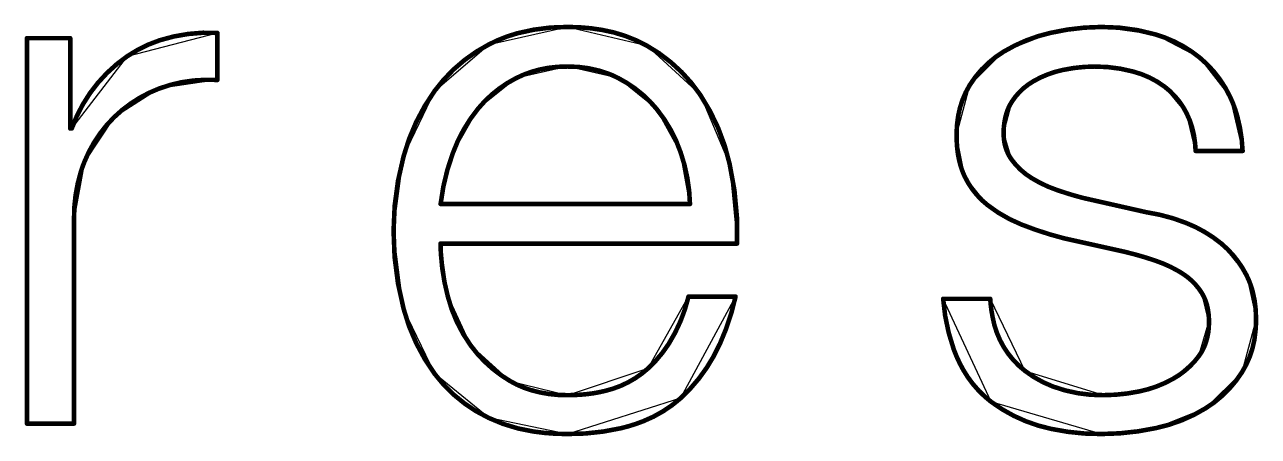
# Model space of a CAD drawing. Header units: inches. Extents: x 0 to 35.2, y -0.7 to 15.9.
# Drawn here: x 30.771 to 30.906, y -0.2249 to -0.1798 of the extents above; entities that cross this region are included whole.
import ezdxf

# ---------------------------------------------------------------- set-up
doc = ezdxf.new("R2010")
doc.units = ezdxf.units.IN
doc.header["$MEASUREMENT"] = 0
doc.layers.add('Board Outline', color=216, linetype='Continuous')

msp = doc.modelspace()

# ---------------------------------------------------------------- linework, layer by layer
at = {"layer": 'Board Outline'}
for p, q in [((30.78222, -0.18328), (30.79207, -0.18074)), ((30.79207, -0.18074), (30.79207, -0.18589)), ((30.82177, -0.18201), (30.83039, -0.18009)), ((30.83039, -0.18009), (30.83906, -0.18213)), ((30.87812, -0.18279), (30.88323, -0.18074)), ((30.88323, -0.18074), (30.88883, -0.18009)), ((30.88883, -0.18009), (30.89475, -0.18091)), ((30.89475, -0.18091), (30.89957, -0.18344)), ((30.77123, -0.22349), (30.77123, -0.18132)), ((30.77123, -0.18132), (30.77597, -0.18132)), ((30.77597, -0.18132), (30.77597, -0.1912)), ((30.81585, -0.18708), (30.82177, -0.18201)), ((30.83906, -0.18213), (30.8449, -0.18749)), ((30.77613, -0.1912), (30.78222, -0.18328)), ((30.8744, -0.18646), (30.87812, -0.18279)), ((30.89957, -0.18344), (30.90288, -0.18769)), ((30.83039, -0.18442), (30.82476, -0.18569)), ((30.83595, -0.18569), (30.83039, -0.18442)), ((30.88462, -0.18479), (30.88139, -0.18602)), ((30.88809, -0.18442), (30.88462, -0.18479)), ((30.89226, -0.18496), (30.88809, -0.18442)), ((30.89573, -0.18662), (30.89226, -0.18496)), ((30.79207, -0.18589), (30.78569, -0.18683)), ((30.82476, -0.18569), (30.82059, -0.18904)), ((30.84012, -0.18904), (30.83595, -0.18569)), ((30.88139, -0.18602), (30.87902, -0.18826)), ((30.78569, -0.18683), (30.78075, -0.18998)), ((30.81245, -0.19423), (30.81585, -0.18708)), ((30.8449, -0.18749), (30.84813, -0.19509)), ((30.87297, -0.19194), (30.8744, -0.18646)), ((30.89814, -0.18953), (30.89573, -0.18662)), ((30.87902, -0.18826), (30.87812, -0.19169)), ((30.90288, -0.18769), (30.90427, -0.19365)), ((30.78075, -0.18998), (30.77752, -0.19484)), ((30.82059, -0.18904), (30.81785, -0.19386)), ((30.84277, -0.19382), (30.84012, -0.18904)), ((30.89912, -0.19365), (30.89814, -0.18953)), ((30.77597, -0.1912), (30.77613, -0.1912)), ((30.87812, -0.19169), (30.87898, -0.19459)), ((30.87387, -0.19648), (30.87297, -0.19194)), ((30.81135, -0.2024), (30.81245, -0.19423)), ((30.81785, -0.19386), (30.8165, -0.19946)), ((30.84379, -0.19946), (30.84277, -0.19382)), ((30.90427, -0.19365), (30.89912, -0.19365)), ((30.77752, -0.19484), (30.77638, -0.20101)), ((30.84813, -0.19509), (30.84894, -0.20379)), ((30.87898, -0.19459), (30.88114, -0.1966)), ((30.87636, -0.19958), (30.87387, -0.19648)), ((30.88114, -0.1966), (30.884, -0.19795)), ((30.884, -0.19795), (30.88686, -0.19881)), ((30.8165, -0.19946), (30.84379, -0.19946)), ((30.88008, -0.20171), (30.87636, -0.19958)), ((30.88686, -0.19881), (30.89373, -0.20036)), ((30.77638, -0.20101), (30.77638, -0.22349)), ((30.89373, -0.20036), (30.8981, -0.20154)), ((30.81245, -0.21094), (30.81135, -0.2024)), ((30.88474, -0.20322), (30.88008, -0.20171)), ((30.8981, -0.20154), (30.90194, -0.20379)), ((30.84894, -0.20379), (30.8165, -0.20379)), ((30.8165, -0.20379), (30.81728, -0.20955)), ((30.89136, -0.20469), (30.88474, -0.20322)), ((30.90194, -0.20379), (30.90468, -0.20722)), ((30.89475, -0.20567), (30.89136, -0.20469)), ((30.89773, -0.2071), (30.89475, -0.20567)), ((30.89982, -0.20922), (30.89773, -0.2071)), ((30.90468, -0.20722), (30.90574, -0.21204)), ((30.90059, -0.21237), (30.89982, -0.20922)), ((30.81728, -0.20955), (30.81977, -0.21491)), ((30.83922, -0.21744), (30.84363, -0.20959)), ((30.84878, -0.20959), (30.84277, -0.22071)), ((30.84363, -0.20959), (30.84878, -0.20959)), ((30.87677, -0.22112), (30.8715, -0.20984)), ((30.8715, -0.20984), (30.87665, -0.20984)), ((30.87665, -0.20984), (30.88045, -0.21772)), ((30.81585, -0.21805), (30.81245, -0.21094)), ((30.89949, -0.21609), (30.90059, -0.21237)), ((30.90574, -0.21204), (30.90419, -0.21789)), ((30.81977, -0.21491), (30.8241, -0.21883)), ((30.89667, -0.21858), (30.89949, -0.21609)), ((30.82177, -0.22287), (30.81585, -0.21805)), ((30.83039, -0.22038), (30.83922, -0.21744)), ((30.88045, -0.21772), (30.88907, -0.22038)), ((30.89295, -0.21997), (30.89667, -0.21858)), ((30.90419, -0.21789), (30.90023, -0.22181)), ((30.8241, -0.21883), (30.83039, -0.22038)), ((30.88907, -0.22038), (30.89295, -0.21997)), ((30.84277, -0.22071), (30.83039, -0.22463)), ((30.88883, -0.22463), (30.87677, -0.22112)), ((30.90023, -0.22181), (30.89479, -0.22398)), ((30.77638, -0.22349), (30.77123, -0.22349)), ((30.83039, -0.22463), (30.82177, -0.22287)), ((30.89479, -0.22398), (30.88883, -0.22463))]:
    msp.add_line(p, q, dxfattribs=at)
for points in [[(30.78577, -0.18154, 0.0005, 0.0005, -0.090963), (30.79207, -0.18074, 0.0005, 0.0005, 0)], [(30.79207, -0.18589, 0.0005, 0.0005, 0), (30.79207, -0.18074, 0.0005, 0.0005, 0)], [(30.82177, -0.18201, 0.0005, 0.0005, -0.054284), (30.8249, -0.18078, 0.0005, 0.0005, 0)], [(30.8249, -0.18078, 0.0005, 0.0005, -0.067458), (30.83039, -0.18009, 0.0005, 0.0005, 0)], [(30.83039, -0.18009, 0.0005, 0.0005, -0.045136), (30.83421, -0.18042, 0.0005, 0.0005, 0)], [(30.83421, -0.18042, 0.0005, 0.0005, -0.08441), (30.83906, -0.18213, 0.0005, 0.0005, 0)], [(30.87812, -0.18279, 0.0005, 0.0005, -0.080015), (30.88323, -0.18074, 0.0005, 0.0005, 0)], [(30.88323, -0.18074, 0.0005, 0.0005, -0.056953), (30.88883, -0.18009, 0.0005, 0.0005, 0)], [(30.88883, -0.18009, 0.0005, 0.0005, -0.072912), (30.89475, -0.18091, 0.0005, 0.0005, 0)], [(30.89475, -0.18091, 0.0005, 0.0005, -0.100694), (30.89957, -0.18344, 0.0005, 0.0005, 0)], [(30.77123, -0.18132, 0.0005, 0.0005, 0), (30.77597, -0.18132, 0.0005, 0.0005, 0)], [(30.77123, -0.22349, 0.0005, 0.0005, 0), (30.77123, -0.18132, 0.0005, 0.0005, 0)], [(30.77597, -0.1912, 0.0005, 0.0005, 0), (30.77597, -0.18132, 0.0005, 0.0005, 0)], [(30.78222, -0.18328, 0.0005, 0.0005, -0.068855), (30.78577, -0.18154, 0.0005, 0.0005, 0)], [(30.81585, -0.18708, 0.0005, 0.0005, -0.116063), (30.82177, -0.18201, 0.0005, 0.0005, 0)], [(30.83906, -0.18213, 0.0005, 0.0005, -0.116284), (30.8449, -0.18749, 0.0005, 0.0005, 0)], [(30.77613, -0.1912, 0.0005, 0.0005, -0.158328), (30.78222, -0.18328, 0.0005, 0.0005, 0)], [(30.8744, -0.18646, 0.0005, 0.0005, -0.118075), (30.87812, -0.18279, 0.0005, 0.0005, 0)], [(30.89957, -0.18344, 0.0005, 0.0005, -0.109476), (30.90288, -0.18769, 0.0005, 0.0005, 0)], [(30.82476, -0.18569, 0.0005, 0.0005, -0.099582), (30.82915, -0.18447, 0.0005, 0.0005, 0)], [(30.82915, -0.18447, 0.0005, 0.0005, -0.020802), (30.83039, -0.18442, 0.0005, 0.0005, 0)], [(30.83039, -0.18442, 0.0005, 0.0005, -0.0944), (30.83494, -0.18523, 0.0005, 0.0005, 0)], [(30.88139, -0.18602, 0.0005, 0.0005, -0.080739), (30.88462, -0.18479, 0.0005, 0.0005, 0)], [(30.88462, -0.18479, 0.0005, 0.0005, -0.052277), (30.88809, -0.18442, 0.0005, 0.0005, 0)], [(30.88809, -0.18442, 0.0005, 0.0005, -0.066581), (30.89226, -0.18496, 0.0005, 0.0005, 0)], [(30.89226, -0.18496, 0.0005, 0.0005, -0.097567), (30.89573, -0.18662, 0.0005, 0.0005, 0)], [(30.78569, -0.18683, 0.0005, 0.0005, -0.086163), (30.79069, -0.18588, 0.0005, 0.0005, 0)], [(30.79069, -0.18588, 0.0005, 0.0005, -0.018265), (30.79207, -0.18589, 0.0005, 0.0005, 0)], [(30.82059, -0.18904, 0.0005, 0.0005, -0.103058), (30.82476, -0.18569, 0.0005, 0.0005, 0)], [(30.83494, -0.18523, 0.0005, 0.0005, -0.025601), (30.83595, -0.18569, 0.0005, 0.0005, 0)], [(30.83595, -0.18569, 0.0005, 0.0005, -0.102797), (30.84012, -0.18904, 0.0005, 0.0005, 0)], [(30.87303, -0.1907, 0.0005, 0.0005, -0.117327), (30.8744, -0.18646, 0.0005, 0.0005, 0)], [(30.87902, -0.18826, 0.0005, 0.0005, -0.119674), (30.88139, -0.18602, 0.0005, 0.0005, 0)], [(30.78075, -0.18998, 0.0005, 0.0005, -0.103177), (30.78569, -0.18683, 0.0005, 0.0005, 0)], [(30.81245, -0.19423, 0.0005, 0.0005, -0.090865), (30.81585, -0.18708, 0.0005, 0.0005, 0)], [(30.8449, -0.18749, 0.0005, 0.0005, -0.093761), (30.84813, -0.19509, 0.0005, 0.0005, 0)], [(30.89573, -0.18662, 0.0005, 0.0005, -0.113805), (30.89814, -0.18953, 0.0005, 0.0005, 0)], [(30.90288, -0.18769, 0.0005, 0.0005, -0.045335), (30.90369, -0.18986, 0.0005, 0.0005, 0)], [(30.81785, -0.19386, 0.0005, 0.0005, -0.083674), (30.82059, -0.18904, 0.0005, 0.0005, 0)], [(30.84012, -0.18904, 0.0005, 0.0005, -0.089944), (30.84277, -0.19382, 0.0005, 0.0005, 0)], [(30.87844, -0.18948, 0.0005, 0.0005, -0.06507), (30.87902, -0.18826, 0.0005, 0.0005, 0)], [(30.77752, -0.19484, 0.0005, 0.0005, -0.103875), (30.78075, -0.18998, 0.0005, 0.0005, 0)], [(30.87812, -0.19169, 0.0005, 0.0005, -0.079329), (30.87844, -0.18948, 0.0005, 0.0005, 0)], [(30.89814, -0.18953, 0.0005, 0.0005, -0.091195), (30.89906, -0.19273, 0.0005, 0.0005, 0)], [(30.90369, -0.18986, 0.0005, 0.0005, -0.055928), (30.90427, -0.19365, 0.0005, 0.0005, 0)], [(30.77597, -0.1912, 0.0005, 0.0005, 0), (30.77613, -0.1912, 0.0005, 0.0005, 0)], [(30.87297, -0.19194, 0.0005, 0.0005, -0.023778), (30.87303, -0.1907, 0.0005, 0.0005, 0)], [(30.87311, -0.19396, 0.0005, 0.0005, -0.037811), (30.87297, -0.19194, 0.0005, 0.0005, 0)], [(30.87815, -0.19236, 0.0005, 0.0005, -0.026605), (30.87812, -0.19169, 0.0005, 0.0005, 0)], [(30.87898, -0.19459, 0.0005, 0.0005, -0.132444), (30.87815, -0.19236, 0.0005, 0.0005, 0)], [(30.89906, -0.19273, 0.0005, 0.0005, -0.018486), (30.89912, -0.19365, 0.0005, 0.0005, 0)], [(30.81135, -0.2024, 0.0005, 0.0005, -0.067474), (30.81245, -0.19423, 0.0005, 0.0005, 0)], [(30.8165, -0.19946, 0.0005, 0.0005, -0.06094), (30.81785, -0.19386, 0.0005, 0.0005, 0)], [(30.84277, -0.19382, 0.0005, 0.0005, -0.077578), (30.84379, -0.19946, 0.0005, 0.0005, 0)], [(30.87355, -0.19571, 0.0005, 0.0005, -0.048311), (30.87311, -0.19396, 0.0005, 0.0005, 0)], [(30.88114, -0.1966, 0.0005, 0.0005, -0.09842), (30.87898, -0.19459, 0.0005, 0.0005, 0)], [(30.89912, -0.19365, 0.0005, 0.0005, 0), (30.90427, -0.19365, 0.0005, 0.0005, 0)], [(30.77638, -0.20101, 0.0005, 0.0005, -0.076314), (30.77711, -0.19599, 0.0005, 0.0005, 0)], [(30.77711, -0.19599, 0.0005, 0.0005, -0.020875), (30.77752, -0.19484, 0.0005, 0.0005, 0)], [(30.84813, -0.19509, 0.0005, 0.0005, -0.065978), (30.84894, -0.20379, 0.0005, 0.0005, 0)], [(30.87387, -0.19648, 0.0005, 0.0005, -0.028154), (30.87355, -0.19571, 0.0005, 0.0005, 0)], [(30.87636, -0.19958, 0.0005, 0.0005, -0.113555), (30.87387, -0.19648, 0.0005, 0.0005, 0)], [(30.884, -0.19795, 0.0005, 0.0005, -0.057638), (30.88114, -0.1966, 0.0005, 0.0005, 0)], [(30.884, -0.19795, 0.0005, 0.0005, 0), (30.88461, -0.19815, 0.0005, 0.0005, 0)], [(30.88686, -0.19881, 0.0005, 0.0005, -0.017464), (30.88461, -0.19815, 0.0005, 0.0005, 0)], [(30.8165, -0.19946, 0.0005, 0.0005, 0), (30.84379, -0.19946, 0.0005, 0.0005, 0)], [(30.88008, -0.20171, 0.0005, 0.0005, -0.071775), (30.87636, -0.19958, 0.0005, 0.0005, 0)], [(30.88686, -0.19881, 0.0005, 0.0005, 0), (30.89373, -0.20036, 0.0005, 0.0005, 0)], [(30.77638, -0.22349, 0.0005, 0.0005, 0), (30.77638, -0.20101, 0.0005, 0.0005, 0)], [(30.89373, -0.20036, 0.0005, 0.0005, -0.058405), (30.8981, -0.20154, 0.0005, 0.0005, 0)], [(30.81245, -0.21094, 0.0005, 0.0005, -0.066695), (30.81135, -0.2024, 0.0005, 0.0005, 0)], [(30.88474, -0.20322, 0.0005, 0.0005, -0.032183), (30.88008, -0.20171, 0.0005, 0.0005, 0)], [(30.8981, -0.20154, 0.0005, 0.0005, -0.079092), (30.90194, -0.20379, 0.0005, 0.0005, 0)], [(30.8165, -0.20379, 0.0005, 0.0005, 0), (30.84894, -0.20379, 0.0005, 0.0005, 0)], [(30.81653, -0.20491, 0.0005, 0.0005, -0.013783), (30.8165, -0.20379, 0.0005, 0.0005, 0)], [(30.88474, -0.20322, 0.0005, 0.0005, 0), (30.89136, -0.20469, 0.0005, 0.0005, 0)], [(30.90194, -0.20379, 0.0005, 0.0005, -0.100173), (30.90468, -0.20722, 0.0005, 0.0005, 0)], [(30.81728, -0.20955, 0.0005, 0.0005, -0.050026), (30.81653, -0.20491, 0.0005, 0.0005, 0)], [(30.89136, -0.20469, 0.0005, 0.0005, -0.024448), (30.89475, -0.20567, 0.0005, 0.0005, 0)], [(30.89475, -0.20567, 0.0005, 0.0005, -0.049619), (30.89719, -0.20677, 0.0005, 0.0005, 0)], [(30.89719, -0.20677, 0.0005, 0.0005, -0.013821), (30.89773, -0.2071, 0.0005, 0.0005, 0)], [(30.89773, -0.2071, 0.0005, 0.0005, -0.112345), (30.89982, -0.20922, 0.0005, 0.0005, 0)], [(30.90468, -0.20722, 0.0005, 0.0005, -0.053152), (30.90536, -0.20898, 0.0005, 0.0005, 0)], [(30.89982, -0.20922, 0.0005, 0.0005, -0.091273), (30.90047, -0.21097, 0.0005, 0.0005, 0)], [(30.90536, -0.20898, 0.0005, 0.0005, -0.066538), (30.90574, -0.21204, 0.0005, 0.0005, 0)], [(30.81977, -0.21491, 0.0005, 0.0005, -0.094657), (30.81728, -0.20955, 0.0005, 0.0005, 0)], [(30.84363, -0.20959, 0.0005, 0.0005, -0.082285), (30.84146, -0.21477, 0.0005, 0.0005, 0)], [(30.84363, -0.20959, 0.0005, 0.0005, 0), (30.84878, -0.20959, 0.0005, 0.0005, 0)], [(30.84878, -0.20959, 0.0005, 0.0005, -0.052835), (30.84704, -0.21482, 0.0005, 0.0005, 0)], [(30.8715, -0.20984, 0.0005, 0.0005, 0), (30.87665, -0.20984, 0.0005, 0.0005, 0)], [(30.87266, -0.21537, 0.0005, 0.0005, -0.067471), (30.8715, -0.20984, 0.0005, 0.0005, 0)], [(30.87691, -0.21183, 0.0005, 0.0005, -0.034395), (30.87665, -0.20984, 0.0005, 0.0005, 0)], [(30.81585, -0.21805, 0.0005, 0.0005, -0.094663), (30.81245, -0.21094, 0.0005, 0.0005, 0)], [(30.88045, -0.21772, 0.0005, 0.0005, -0.187509), (30.87691, -0.21183, 0.0005, 0.0005, 0)], [(30.90047, -0.21097, 0.0005, 0.0005, -0.046959), (30.90059, -0.21237, 0.0005, 0.0005, 0)], [(30.90574, -0.21204, 0.0005, 0.0005, -0.023955), (30.90568, -0.21338, 0.0005, 0.0005, 0)], [(30.90059, -0.21237, 0.0005, 0.0005, -0.089294), (30.9002, -0.21477, 0.0005, 0.0005, 0)], [(30.90568, -0.21338, 0.0005, 0.0005, -0.121025), (30.90419, -0.21789, 0.0005, 0.0005, 0)], [(30.8241, -0.21883, 0.0005, 0.0005, -0.103836), (30.81977, -0.21491, 0.0005, 0.0005, 0)], [(30.84146, -0.21477, 0.0005, 0.0005, -0.063588), (30.83922, -0.21744, 0.0005, 0.0005, 0)], [(30.84703, -0.21482, 0.0005, 0.0005, -0.102463), (30.84277, -0.22071, 0.0005, 0.0005, 0)], [(30.9002, -0.21477, 0.0005, 0.0005, -0.069633), (30.89949, -0.21609, 0.0005, 0.0005, 0)], [(30.87371, -0.21763, 0.0005, 0.0005, -0.043358), (30.87266, -0.21537, 0.0005, 0.0005, 0)], [(30.89949, -0.21609, 0.0005, 0.0005, -0.107783), (30.89667, -0.21858, 0.0005, 0.0005, 0)], [(30.83922, -0.21744, 0.0005, 0.0005, -0.126887), (30.83451, -0.21991, 0.0005, 0.0005, 0)], [(30.82177, -0.22287, 0.0005, 0.0005, -0.122359), (30.81585, -0.21805, 0.0005, 0.0005, 0)], [(30.82636, -0.21982, 0.0005, 0.0005, -0.060041), (30.8241, -0.21883, 0.0005, 0.0005, 0)], [(30.87677, -0.22112, 0.0005, 0.0005, -0.099677), (30.87371, -0.21763, 0.0005, 0.0005, 0)], [(30.8835, -0.21943, 0.0005, 0.0005, -0.072389), (30.88045, -0.21772, 0.0005, 0.0005, 0)], [(30.89667, -0.21858, 0.0005, 0.0005, -0.079679), (30.89295, -0.21997, 0.0005, 0.0005, 0)], [(30.90419, -0.21789, 0.0005, 0.0005, -0.112164), (30.90023, -0.22181, 0.0005, 0.0005, 0)], [(30.83039, -0.22038, 0.0005, 0.0005, -0.074636), (30.82636, -0.21982, 0.0005, 0.0005, 0)], [(30.83255, -0.22026, 0.0005, 0.0005, -0.028431), (30.83039, -0.22038, 0.0005, 0.0005, 0)], [(30.83451, -0.21991, 0.0005, 0.0005, -0.033403), (30.83255, -0.22026, 0.0005, 0.0005, 0)], [(30.88907, -0.22038, 0.0005, 0.0005, -0.092456), (30.8835, -0.21943, 0.0005, 0.0005, 0)], [(30.89295, -0.21997, 0.0005, 0.0005, -0.050081), (30.88907, -0.22038, 0.0005, 0.0005, 0)], [(30.84277, -0.22071, 0.0005, 0.0005, -0.087712), (30.8387, -0.22322, 0.0005, 0.0005, 0)], [(30.88333, -0.22407, 0.0005, 0.0005, -0.109394), (30.87677, -0.22112, 0.0005, 0.0005, 0)], [(30.82662, -0.22435, 0.0005, 0.0005, -0.07376), (30.82177, -0.22287, 0.0005, 0.0005, 0)], [(30.90023, -0.22181, 0.0005, 0.0005, -0.087419), (30.89479, -0.22398, 0.0005, 0.0005, 0)], [(30.77123, -0.22349, 0.0005, 0.0005, 0), (30.77638, -0.22349, 0.0005, 0.0005, 0)], [(30.83039, -0.22463, 0.0005, 0.0005, -0.03919), (30.82662, -0.22435, 0.0005, 0.0005, 0)], [(30.83622, -0.224, 0.0005, 0.0005, -0.058657), (30.83039, -0.22463, 0.0005, 0.0005, 0)], [(30.8387, -0.22322, 0.0005, 0.0005, -0.037254), (30.83622, -0.224, 0.0005, 0.0005, 0)], [(30.88883, -0.22463, 0.0005, 0.0005, -0.054827), (30.88333, -0.22407, 0.0005, 0.0005, 0)], [(30.89479, -0.22398, 0.0005, 0.0005, -0.053217), (30.88883, -0.22463, 0.0005, 0.0005, 0)]]:
    msp.add_lwpolyline(points, format="xyseb", dxfattribs=at)
for points in [[(30.79194, -0.18074, 0.00025, 0.00025, 1), (30.79219, -0.18074, 0.00025, 0.00025, 1)], [(30.79194, -0.18074, 0.00025, 0.00025, 1), (30.79219, -0.18074, 0.00025, 0.00025, 1)], [(30.82477, -0.18078, 0.00025, 0.00025, 1), (30.82502, -0.18078, 0.00025, 0.00025, 1)], [(30.82477, -0.18078, 0.00025, 0.00025, 1), (30.82502, -0.18078, 0.00025, 0.00025, 1)], [(30.83027, -0.18009, 0.00025, 0.00025, 1), (30.83052, -0.18009, 0.00025, 0.00025, 1)], [(30.83027, -0.18009, 0.00025, 0.00025, 1), (30.83052, -0.18009, 0.00025, 0.00025, 1)], [(30.83409, -0.18042, 0.00025, 0.00025, 1), (30.83434, -0.18042, 0.00025, 0.00025, 1)], [(30.83409, -0.18042, 0.00025, 0.00025, 1), (30.83434, -0.18042, 0.00025, 0.00025, 1)], [(30.8831, -0.18074, 0.00025, 0.00025, 1), (30.88335, -0.18074, 0.00025, 0.00025, 1)], [(30.8831, -0.18074, 0.00025, 0.00025, 1), (30.88335, -0.18074, 0.00025, 0.00025, 1)], [(30.8887, -0.18009, 0.00025, 0.00025, 1), (30.88895, -0.18009, 0.00025, 0.00025, 1)], [(30.8887, -0.18009, 0.00025, 0.00025, 1), (30.88895, -0.18009, 0.00025, 0.00025, 1)], [(30.89463, -0.18091, 0.00025, 0.00025, 1), (30.89488, -0.18091, 0.00025, 0.00025, 1)], [(30.89463, -0.18091, 0.00025, 0.00025, 1), (30.89488, -0.18091, 0.00025, 0.00025, 1)], [(30.7711, -0.18132, 0.00025, 0.00025, 1), (30.77135, -0.18132, 0.00025, 0.00025, 1)], [(30.7711, -0.18132, 0.00025, 0.00025, 1), (30.77135, -0.18132, 0.00025, 0.00025, 1)], [(30.77584, -0.18132, 0.00025, 0.00025, 1), (30.77609, -0.18132, 0.00025, 0.00025, 1)], [(30.77584, -0.18132, 0.00025, 0.00025, 1), (30.77609, -0.18132, 0.00025, 0.00025, 1)], [(30.78565, -0.18154, 0.00025, 0.00025, 1), (30.7859, -0.18154, 0.00025, 0.00025, 1)], [(30.78565, -0.18154, 0.00025, 0.00025, 1), (30.7859, -0.18154, 0.00025, 0.00025, 1)], [(30.82165, -0.18201, 0.00025, 0.00025, 1), (30.8219, -0.18201, 0.00025, 0.00025, 1)], [(30.82165, -0.18201, 0.00025, 0.00025, 1), (30.8219, -0.18201, 0.00025, 0.00025, 1)], [(30.83893, -0.18213, 0.00025, 0.00025, 1), (30.83918, -0.18213, 0.00025, 0.00025, 1)], [(30.83893, -0.18213, 0.00025, 0.00025, 1), (30.83918, -0.18213, 0.00025, 0.00025, 1)], [(30.78209, -0.18328, 0.00025, 0.00025, 1), (30.78234, -0.18328, 0.00025, 0.00025, 1)], [(30.78209, -0.18328, 0.00025, 0.00025, 1), (30.78234, -0.18328, 0.00025, 0.00025, 1)], [(30.87799, -0.18279, 0.00025, 0.00025, 1), (30.87824, -0.18279, 0.00025, 0.00025, 1)], [(30.87799, -0.18279, 0.00025, 0.00025, 1), (30.87824, -0.18279, 0.00025, 0.00025, 1)], [(30.89945, -0.18344, 0.00025, 0.00025, 1), (30.8997, -0.18344, 0.00025, 0.00025, 1)], [(30.89945, -0.18344, 0.00025, 0.00025, 1), (30.8997, -0.18344, 0.00025, 0.00025, 1)], [(30.82902, -0.18447, 0.00025, 0.00025, 1), (30.82927, -0.18447, 0.00025, 0.00025, 1)], [(30.82902, -0.18447, 0.00025, 0.00025, 1), (30.82927, -0.18447, 0.00025, 0.00025, 1)], [(30.83027, -0.18442, 0.00025, 0.00025, 1), (30.83052, -0.18442, 0.00025, 0.00025, 1)], [(30.83027, -0.18442, 0.00025, 0.00025, 1), (30.83052, -0.18442, 0.00025, 0.00025, 1)], [(30.88449, -0.18479, 0.00025, 0.00025, 1), (30.88474, -0.18479, 0.00025, 0.00025, 1)], [(30.88449, -0.18479, 0.00025, 0.00025, 1), (30.88474, -0.18479, 0.00025, 0.00025, 1)], [(30.88797, -0.18442, 0.00025, 0.00025, 1), (30.88822, -0.18442, 0.00025, 0.00025, 1)], [(30.88797, -0.18442, 0.00025, 0.00025, 1), (30.88822, -0.18442, 0.00025, 0.00025, 1)], [(30.89213, -0.18496, 0.00025, 0.00025, 1), (30.89238, -0.18496, 0.00025, 0.00025, 1)], [(30.89213, -0.18496, 0.00025, 0.00025, 1), (30.89238, -0.18496, 0.00025, 0.00025, 1)], [(30.79056, -0.18588, 0.00025, 0.00025, 1), (30.79081, -0.18588, 0.00025, 0.00025, 1)], [(30.79056, -0.18588, 0.00025, 0.00025, 1), (30.79081, -0.18588, 0.00025, 0.00025, 1)], [(30.79194, -0.18589, 0.00025, 0.00025, 1), (30.79219, -0.18589, 0.00025, 0.00025, 1)], [(30.79194, -0.18589, 0.00025, 0.00025, 1), (30.79219, -0.18589, 0.00025, 0.00025, 1)], [(30.82463, -0.18569, 0.00025, 0.00025, 1), (30.82488, -0.18569, 0.00025, 0.00025, 1)], [(30.82463, -0.18569, 0.00025, 0.00025, 1), (30.82488, -0.18569, 0.00025, 0.00025, 1)], [(30.83482, -0.18523, 0.00025, 0.00025, 1), (30.83507, -0.18523, 0.00025, 0.00025, 1)], [(30.83482, -0.18523, 0.00025, 0.00025, 1), (30.83507, -0.18523, 0.00025, 0.00025, 1)], [(30.83583, -0.18569, 0.00025, 0.00025, 1), (30.83608, -0.18569, 0.00025, 0.00025, 1)], [(30.83583, -0.18569, 0.00025, 0.00025, 1), (30.83608, -0.18569, 0.00025, 0.00025, 1)], [(30.87428, -0.18646, 0.00025, 0.00025, 1), (30.87453, -0.18646, 0.00025, 0.00025, 1)], [(30.87428, -0.18646, 0.00025, 0.00025, 1), (30.87453, -0.18646, 0.00025, 0.00025, 1)], [(30.88126, -0.18602, 0.00025, 0.00025, 1), (30.88151, -0.18602, 0.00025, 0.00025, 1)], [(30.88126, -0.18602, 0.00025, 0.00025, 1), (30.88151, -0.18602, 0.00025, 0.00025, 1)], [(30.78557, -0.18683, 0.00025, 0.00025, 1), (30.78582, -0.18683, 0.00025, 0.00025, 1)], [(30.78557, -0.18683, 0.00025, 0.00025, 1), (30.78582, -0.18683, 0.00025, 0.00025, 1)], [(30.81572, -0.18708, 0.00025, 0.00025, 1), (30.81597, -0.18708, 0.00025, 0.00025, 1)], [(30.81572, -0.18708, 0.00025, 0.00025, 1), (30.81597, -0.18708, 0.00025, 0.00025, 1)], [(30.84477, -0.18749, 0.00025, 0.00025, 1), (30.84502, -0.18749, 0.00025, 0.00025, 1)], [(30.84477, -0.18749, 0.00025, 0.00025, 1), (30.84502, -0.18749, 0.00025, 0.00025, 1)], [(30.89561, -0.18662, 0.00025, 0.00025, 1), (30.89586, -0.18662, 0.00025, 0.00025, 1)], [(30.89561, -0.18662, 0.00025, 0.00025, 1), (30.89586, -0.18662, 0.00025, 0.00025, 1)], [(30.90275, -0.18769, 0.00025, 0.00025, 1), (30.903, -0.18769, 0.00025, 0.00025, 1)], [(30.90275, -0.18769, 0.00025, 0.00025, 1), (30.903, -0.18769, 0.00025, 0.00025, 1)], [(30.82046, -0.18904, 0.00025, 0.00025, 1), (30.82071, -0.18904, 0.00025, 0.00025, 1)], [(30.82046, -0.18904, 0.00025, 0.00025, 1), (30.82071, -0.18904, 0.00025, 0.00025, 1)], [(30.83999, -0.18904, 0.00025, 0.00025, 1), (30.84024, -0.18904, 0.00025, 0.00025, 1)], [(30.83999, -0.18904, 0.00025, 0.00025, 1), (30.84024, -0.18904, 0.00025, 0.00025, 1)], [(30.87889, -0.18826, 0.00025, 0.00025, 1), (30.87914, -0.18826, 0.00025, 0.00025, 1)], [(30.87889, -0.18826, 0.00025, 0.00025, 1), (30.87914, -0.18826, 0.00025, 0.00025, 1)], [(30.78062, -0.18998, 0.00025, 0.00025, 1), (30.78087, -0.18998, 0.00025, 0.00025, 1)], [(30.78062, -0.18998, 0.00025, 0.00025, 1), (30.78087, -0.18998, 0.00025, 0.00025, 1)], [(30.87832, -0.18948, 0.00025, 0.00025, 1), (30.87857, -0.18948, 0.00025, 0.00025, 1)], [(30.87832, -0.18948, 0.00025, 0.00025, 1), (30.87857, -0.18948, 0.00025, 0.00025, 1)], [(30.89802, -0.18953, 0.00025, 0.00025, 1), (30.89827, -0.18953, 0.00025, 0.00025, 1)], [(30.89802, -0.18953, 0.00025, 0.00025, 1), (30.89827, -0.18953, 0.00025, 0.00025, 1)], [(30.90357, -0.18986, 0.00025, 0.00025, 1), (30.90382, -0.18986, 0.00025, 0.00025, 1)], [(30.90357, -0.18986, 0.00025, 0.00025, 1), (30.90382, -0.18986, 0.00025, 0.00025, 1)], [(30.77584, -0.1912, 0.00025, 0.00025, 1), (30.77609, -0.1912, 0.00025, 0.00025, 1)], [(30.77584, -0.1912, 0.00025, 0.00025, 1), (30.77609, -0.1912, 0.00025, 0.00025, 1)], [(30.776, -0.1912, 0.00025, 0.00025, 1), (30.77625, -0.1912, 0.00025, 0.00025, 1)], [(30.776, -0.1912, 0.00025, 0.00025, 1), (30.77625, -0.1912, 0.00025, 0.00025, 1)], [(30.87284, -0.19194, 0.00025, 0.00025, 1), (30.87309, -0.19194, 0.00025, 0.00025, 1)], [(30.87284, -0.19194, 0.00025, 0.00025, 1), (30.87309, -0.19194, 0.00025, 0.00025, 1)], [(30.8729, -0.1907, 0.00025, 0.00025, 1), (30.87315, -0.1907, 0.00025, 0.00025, 1)], [(30.8729, -0.1907, 0.00025, 0.00025, 1), (30.87315, -0.1907, 0.00025, 0.00025, 1)], [(30.87799, -0.19169, 0.00025, 0.00025, 1), (30.87824, -0.19169, 0.00025, 0.00025, 1)], [(30.87799, -0.19169, 0.00025, 0.00025, 1), (30.87824, -0.19169, 0.00025, 0.00025, 1)], [(30.87803, -0.19236, 0.00025, 0.00025, 1), (30.87828, -0.19236, 0.00025, 0.00025, 1)], [(30.87803, -0.19236, 0.00025, 0.00025, 1), (30.87828, -0.19236, 0.00025, 0.00025, 1)], [(30.89893, -0.19273, 0.00025, 0.00025, 1), (30.89918, -0.19273, 0.00025, 0.00025, 1)], [(30.89893, -0.19273, 0.00025, 0.00025, 1), (30.89918, -0.19273, 0.00025, 0.00025, 1)], [(30.81233, -0.19423, 0.00025, 0.00025, 1), (30.81258, -0.19423, 0.00025, 0.00025, 1)], [(30.81233, -0.19423, 0.00025, 0.00025, 1), (30.81258, -0.19423, 0.00025, 0.00025, 1)], [(30.81772, -0.19386, 0.00025, 0.00025, 1), (30.81797, -0.19386, 0.00025, 0.00025, 1)], [(30.81772, -0.19386, 0.00025, 0.00025, 1), (30.81797, -0.19386, 0.00025, 0.00025, 1)], [(30.84265, -0.19382, 0.00025, 0.00025, 1), (30.8429, -0.19382, 0.00025, 0.00025, 1)], [(30.84265, -0.19382, 0.00025, 0.00025, 1), (30.8429, -0.19382, 0.00025, 0.00025, 1)], [(30.87299, -0.19396, 0.00025, 0.00025, 1), (30.87324, -0.19396, 0.00025, 0.00025, 1)], [(30.87299, -0.19396, 0.00025, 0.00025, 1), (30.87324, -0.19396, 0.00025, 0.00025, 1)], [(30.87885, -0.19459, 0.00025, 0.00025, 1), (30.8791, -0.19459, 0.00025, 0.00025, 1)], [(30.87885, -0.19459, 0.00025, 0.00025, 1), (30.8791, -0.19459, 0.00025, 0.00025, 1)], [(30.899, -0.19365, 0.00025, 0.00025, 1), (30.89925, -0.19365, 0.00025, 0.00025, 1)], [(30.899, -0.19365, 0.00025, 0.00025, 1), (30.89925, -0.19365, 0.00025, 0.00025, 1)], [(30.90415, -0.19365, 0.00025, 0.00025, 1), (30.9044, -0.19365, 0.00025, 0.00025, 1)], [(30.90415, -0.19365, 0.00025, 0.00025, 1), (30.9044, -0.19365, 0.00025, 0.00025, 1)], [(30.77698, -0.19599, 0.00025, 0.00025, 1), (30.77723, -0.19599, 0.00025, 0.00025, 1)], [(30.77698, -0.19599, 0.00025, 0.00025, 1), (30.77723, -0.19599, 0.00025, 0.00025, 1)], [(30.77739, -0.19484, 0.00025, 0.00025, 1), (30.77764, -0.19484, 0.00025, 0.00025, 1)], [(30.77739, -0.19484, 0.00025, 0.00025, 1), (30.77764, -0.19484, 0.00025, 0.00025, 1)], [(30.848, -0.19509, 0.00025, 0.00025, 1), (30.84825, -0.19509, 0.00025, 0.00025, 1)], [(30.848, -0.19509, 0.00025, 0.00025, 1), (30.84825, -0.19509, 0.00025, 0.00025, 1)], [(30.87342, -0.19571, 0.00025, 0.00025, 1), (30.87367, -0.19571, 0.00025, 0.00025, 1)], [(30.87342, -0.19571, 0.00025, 0.00025, 1), (30.87367, -0.19571, 0.00025, 0.00025, 1)], [(30.87375, -0.19648, 0.00025, 0.00025, 1), (30.874, -0.19648, 0.00025, 0.00025, 1)], [(30.87375, -0.19648, 0.00025, 0.00025, 1), (30.874, -0.19648, 0.00025, 0.00025, 1)], [(30.88102, -0.1966, 0.00025, 0.00025, 1), (30.88127, -0.1966, 0.00025, 0.00025, 1)], [(30.88102, -0.1966, 0.00025, 0.00025, 1), (30.88127, -0.1966, 0.00025, 0.00025, 1)], [(30.88388, -0.19795, 0.00025, 0.00025, 1), (30.88413, -0.19795, 0.00025, 0.00025, 1)], [(30.88388, -0.19795, 0.00025, 0.00025, 1), (30.88413, -0.19795, 0.00025, 0.00025, 1)], [(30.88449, -0.19815, 0.00025, 0.00025, 1), (30.88474, -0.19815, 0.00025, 0.00025, 1)], [(30.88449, -0.19815, 0.00025, 0.00025, 1), (30.88474, -0.19815, 0.00025, 0.00025, 1)], [(30.81637, -0.19946, 0.00025, 0.00025, 1), (30.81662, -0.19946, 0.00025, 0.00025, 1)], [(30.81637, -0.19946, 0.00025, 0.00025, 1), (30.81662, -0.19946, 0.00025, 0.00025, 1)], [(30.84367, -0.19946, 0.00025, 0.00025, 1), (30.84392, -0.19946, 0.00025, 0.00025, 1)], [(30.84367, -0.19946, 0.00025, 0.00025, 1), (30.84392, -0.19946, 0.00025, 0.00025, 1)], [(30.87624, -0.19958, 0.00025, 0.00025, 1), (30.87649, -0.19958, 0.00025, 0.00025, 1)], [(30.87624, -0.19958, 0.00025, 0.00025, 1), (30.87649, -0.19958, 0.00025, 0.00025, 1)], [(30.88674, -0.19881, 0.00025, 0.00025, 1), (30.88699, -0.19881, 0.00025, 0.00025, 1)], [(30.88674, -0.19881, 0.00025, 0.00025, 1), (30.88699, -0.19881, 0.00025, 0.00025, 1)], [(30.77625, -0.20101, 0.00025, 0.00025, 1), (30.7765, -0.20101, 0.00025, 0.00025, 1)], [(30.77625, -0.20101, 0.00025, 0.00025, 1), (30.7765, -0.20101, 0.00025, 0.00025, 1)], [(30.89361, -0.20036, 0.00025, 0.00025, 1), (30.89386, -0.20036, 0.00025, 0.00025, 1)], [(30.89361, -0.20036, 0.00025, 0.00025, 1), (30.89386, -0.20036, 0.00025, 0.00025, 1)], [(30.81123, -0.2024, 0.00025, 0.00025, 1), (30.81148, -0.2024, 0.00025, 0.00025, 1)], [(30.81123, -0.2024, 0.00025, 0.00025, 1), (30.81148, -0.2024, 0.00025, 0.00025, 1)], [(30.87995, -0.20171, 0.00025, 0.00025, 1), (30.8802, -0.20171, 0.00025, 0.00025, 1)], [(30.87995, -0.20171, 0.00025, 0.00025, 1), (30.8802, -0.20171, 0.00025, 0.00025, 1)], [(30.89798, -0.20154, 0.00025, 0.00025, 1), (30.89823, -0.20154, 0.00025, 0.00025, 1)], [(30.89798, -0.20154, 0.00025, 0.00025, 1), (30.89823, -0.20154, 0.00025, 0.00025, 1)], [(30.81637, -0.20379, 0.00025, 0.00025, 1), (30.81662, -0.20379, 0.00025, 0.00025, 1)], [(30.81637, -0.20379, 0.00025, 0.00025, 1), (30.81662, -0.20379, 0.00025, 0.00025, 1)], [(30.84882, -0.20379, 0.00025, 0.00025, 1), (30.84907, -0.20379, 0.00025, 0.00025, 1)], [(30.84882, -0.20379, 0.00025, 0.00025, 1), (30.84907, -0.20379, 0.00025, 0.00025, 1)], [(30.88462, -0.20322, 0.00025, 0.00025, 1), (30.88487, -0.20322, 0.00025, 0.00025, 1)], [(30.88462, -0.20322, 0.00025, 0.00025, 1), (30.88487, -0.20322, 0.00025, 0.00025, 1)], [(30.90182, -0.20379, 0.00025, 0.00025, 1), (30.90207, -0.20379, 0.00025, 0.00025, 1)], [(30.90182, -0.20379, 0.00025, 0.00025, 1), (30.90207, -0.20379, 0.00025, 0.00025, 1)], [(30.8164, -0.20491, 0.00025, 0.00025, 1), (30.81665, -0.20491, 0.00025, 0.00025, 1)], [(30.8164, -0.20491, 0.00025, 0.00025, 1), (30.81666, -0.20491, 0.00025, 0.00025, 1)], [(30.89123, -0.20469, 0.00025, 0.00025, 1), (30.89148, -0.20469, 0.00025, 0.00025, 1)], [(30.89123, -0.20469, 0.00025, 0.00025, 1), (30.89148, -0.20469, 0.00025, 0.00025, 1)], [(30.89463, -0.20567, 0.00025, 0.00025, 1), (30.89488, -0.20567, 0.00025, 0.00025, 1)], [(30.89463, -0.20567, 0.00025, 0.00025, 1), (30.89488, -0.20567, 0.00025, 0.00025, 1)], [(30.89707, -0.20677, 0.00025, 0.00025, 1), (30.89732, -0.20677, 0.00025, 0.00025, 1)], [(30.89707, -0.20677, 0.00025, 0.00025, 1), (30.89732, -0.20677, 0.00025, 0.00025, 1)], [(30.89761, -0.2071, 0.00025, 0.00025, 1), (30.89786, -0.2071, 0.00025, 0.00025, 1)], [(30.89761, -0.2071, 0.00025, 0.00025, 1), (30.89786, -0.2071, 0.00025, 0.00025, 1)], [(30.90456, -0.20722, 0.00025, 0.00025, 1), (30.90481, -0.20722, 0.00025, 0.00025, 1)], [(30.90456, -0.20722, 0.00025, 0.00025, 1), (30.90481, -0.20722, 0.00025, 0.00025, 1)], [(30.89969, -0.20922, 0.00025, 0.00025, 1), (30.89994, -0.20922, 0.00025, 0.00025, 1)], [(30.89969, -0.20922, 0.00025, 0.00025, 1), (30.89994, -0.20922, 0.00025, 0.00025, 1)], [(30.90523, -0.20898, 0.00025, 0.00025, 1), (30.90548, -0.20898, 0.00025, 0.00025, 1)], [(30.90523, -0.20898, 0.00025, 0.00025, 1), (30.90548, -0.20898, 0.00025, 0.00025, 1)], [(30.81715, -0.20955, 0.00025, 0.00025, 1), (30.8174, -0.20955, 0.00025, 0.00025, 1)], [(30.81715, -0.20955, 0.00025, 0.00025, 1), (30.8174, -0.20955, 0.00025, 0.00025, 1)], [(30.84351, -0.20959, 0.00025, 0.00025, 1), (30.84376, -0.20959, 0.00025, 0.00025, 1)], [(30.84351, -0.20959, 0.00025, 0.00025, 1), (30.84376, -0.20959, 0.00025, 0.00025, 1)], [(30.84865, -0.20959, 0.00025, 0.00025, 1), (30.8489, -0.20959, 0.00025, 0.00025, 1)], [(30.84865, -0.20959, 0.00025, 0.00025, 1), (30.8489, -0.20959, 0.00025, 0.00025, 1)], [(30.87137, -0.20984, 0.00025, 0.00025, 1), (30.87162, -0.20984, 0.00025, 0.00025, 1)], [(30.87137, -0.20984, 0.00025, 0.00025, 1), (30.87162, -0.20984, 0.00025, 0.00025, 1)], [(30.87652, -0.20984, 0.00025, 0.00025, 1), (30.87677, -0.20984, 0.00025, 0.00025, 1)], [(30.87652, -0.20984, 0.00025, 0.00025, 1), (30.87677, -0.20984, 0.00025, 0.00025, 1)], [(30.81233, -0.21094, 0.00025, 0.00025, 1), (30.81258, -0.21094, 0.00025, 0.00025, 1)], [(30.81233, -0.21094, 0.00025, 0.00025, 1), (30.81258, -0.21094, 0.00025, 0.00025, 1)], [(30.87678, -0.21183, 0.00025, 0.00025, 1), (30.87703, -0.21183, 0.00025, 0.00025, 1)], [(30.87678, -0.21183, 0.00025, 0.00025, 1), (30.87703, -0.21183, 0.00025, 0.00025, 1)], [(30.90034, -0.21097, 0.00025, 0.00025, 1), (30.90059, -0.21097, 0.00025, 0.00025, 1)], [(30.90034, -0.21097, 0.00025, 0.00025, 1), (30.90059, -0.21097, 0.00025, 0.00025, 1)], [(30.90562, -0.21204, 0.00025, 0.00025, 1), (30.90587, -0.21204, 0.00025, 0.00025, 1)], [(30.90562, -0.21204, 0.00025, 0.00025, 1), (30.90587, -0.21204, 0.00025, 0.00025, 1)], [(30.90047, -0.21237, 0.00025, 0.00025, 1), (30.90072, -0.21237, 0.00025, 0.00025, 1)], [(30.90047, -0.21237, 0.00025, 0.00025, 1), (30.90072, -0.21237, 0.00025, 0.00025, 1)], [(30.90555, -0.21338, 0.00025, 0.00025, 1), (30.9058, -0.21338, 0.00025, 0.00025, 1)], [(30.90555, -0.21338, 0.00025, 0.00025, 1), (30.9058, -0.21338, 0.00025, 0.00025, 1)], [(30.81965, -0.21491, 0.00025, 0.00025, 1), (30.8199, -0.21491, 0.00025, 0.00025, 1)], [(30.81965, -0.21491, 0.00025, 0.00025, 1), (30.8199, -0.21491, 0.00025, 0.00025, 1)], [(30.84133, -0.21477, 0.00025, 0.00025, 1), (30.84158, -0.21477, 0.00025, 0.00025, 1)], [(30.84133, -0.21477, 0.00025, 0.00025, 1), (30.84158, -0.21477, 0.00025, 0.00025, 1)], [(30.84691, -0.21482, 0.00025, 0.00025, 1), (30.84716, -0.21482, 0.00025, 0.00025, 1)], [(30.84691, -0.21482, 0.00025, 0.00025, 1), (30.84716, -0.21482, 0.00025, 0.00025, 1)], [(30.90007, -0.21477, 0.00025, 0.00025, 1), (30.90032, -0.21477, 0.00025, 0.00025, 1)], [(30.90007, -0.21477, 0.00025, 0.00025, 1), (30.90032, -0.21477, 0.00025, 0.00025, 1)], [(30.87253, -0.21537, 0.00025, 0.00025, 1), (30.87278, -0.21537, 0.00025, 0.00025, 1)], [(30.87253, -0.21537, 0.00025, 0.00025, 1), (30.87278, -0.21537, 0.00025, 0.00025, 1)], [(30.89936, -0.21609, 0.00025, 0.00025, 1), (30.89961, -0.21609, 0.00025, 0.00025, 1)], [(30.89936, -0.21609, 0.00025, 0.00025, 1), (30.89961, -0.21609, 0.00025, 0.00025, 1)], [(30.8391, -0.21744, 0.00025, 0.00025, 1), (30.83935, -0.21744, 0.00025, 0.00025, 1)], [(30.8391, -0.21744, 0.00025, 0.00025, 1), (30.83935, -0.21744, 0.00025, 0.00025, 1)], [(30.81572, -0.21805, 0.00025, 0.00025, 1), (30.81597, -0.21805, 0.00025, 0.00025, 1)], [(30.81572, -0.21805, 0.00025, 0.00025, 1), (30.81597, -0.21805, 0.00025, 0.00025, 1)], [(30.82398, -0.21883, 0.00025, 0.00025, 1), (30.82423, -0.21883, 0.00025, 0.00025, 1)], [(30.82398, -0.21883, 0.00025, 0.00025, 1), (30.82423, -0.21883, 0.00025, 0.00025, 1)], [(30.87358, -0.21763, 0.00025, 0.00025, 1), (30.87383, -0.21763, 0.00025, 0.00025, 1)], [(30.87358, -0.21763, 0.00025, 0.00025, 1), (30.87383, -0.21763, 0.00025, 0.00025, 1)], [(30.88032, -0.21772, 0.00025, 0.00025, 1), (30.88057, -0.21772, 0.00025, 0.00025, 1)], [(30.88032, -0.21772, 0.00025, 0.00025, 1), (30.88057, -0.21772, 0.00025, 0.00025, 1)], [(30.89655, -0.21858, 0.00025, 0.00025, 1), (30.8968, -0.21858, 0.00025, 0.00025, 1)], [(30.89655, -0.21858, 0.00025, 0.00025, 1), (30.8968, -0.21858, 0.00025, 0.00025, 1)], [(30.90407, -0.21789, 0.00025, 0.00025, 1), (30.90432, -0.21789, 0.00025, 0.00025, 1)], [(30.90407, -0.21789, 0.00025, 0.00025, 1), (30.90432, -0.21789, 0.00025, 0.00025, 1)], [(30.82624, -0.21982, 0.00025, 0.00025, 1), (30.82649, -0.21982, 0.00025, 0.00025, 1)], [(30.82624, -0.21982, 0.00025, 0.00025, 1), (30.82649, -0.21982, 0.00025, 0.00025, 1)], [(30.83243, -0.22026, 0.00025, 0.00025, 1), (30.83268, -0.22026, 0.00025, 0.00025, 1)], [(30.83243, -0.22026, 0.00025, 0.00025, 1), (30.83268, -0.22026, 0.00025, 0.00025, 1)], [(30.83439, -0.21991, 0.00025, 0.00025, 1), (30.83464, -0.21991, 0.00025, 0.00025, 1)], [(30.83439, -0.21991, 0.00025, 0.00025, 1), (30.83464, -0.21991, 0.00025, 0.00025, 1)], [(30.88337, -0.21943, 0.00025, 0.00025, 1), (30.88362, -0.21943, 0.00025, 0.00025, 1)], [(30.88337, -0.21943, 0.00025, 0.00025, 1), (30.88362, -0.21943, 0.00025, 0.00025, 1)], [(30.89283, -0.21997, 0.00025, 0.00025, 1), (30.89308, -0.21997, 0.00025, 0.00025, 1)], [(30.89283, -0.21997, 0.00025, 0.00025, 1), (30.89308, -0.21997, 0.00025, 0.00025, 1)], [(30.83027, -0.22038, 0.00025, 0.00025, 1), (30.83052, -0.22038, 0.00025, 0.00025, 1)], [(30.83027, -0.22038, 0.00025, 0.00025, 1), (30.83052, -0.22038, 0.00025, 0.00025, 1)], [(30.84265, -0.22071, 0.00025, 0.00025, 1), (30.8429, -0.22071, 0.00025, 0.00025, 1)], [(30.84265, -0.22071, 0.00025, 0.00025, 1), (30.8429, -0.22071, 0.00025, 0.00025, 1)], [(30.87665, -0.22112, 0.00025, 0.00025, 1), (30.8769, -0.22112, 0.00025, 0.00025, 1)], [(30.87665, -0.22112, 0.00025, 0.00025, 1), (30.8769, -0.22112, 0.00025, 0.00025, 1)], [(30.88895, -0.22038, 0.00025, 0.00025, 1), (30.8892, -0.22038, 0.00025, 0.00025, 1)], [(30.88895, -0.22038, 0.00025, 0.00025, 1), (30.8892, -0.22038, 0.00025, 0.00025, 1)], [(30.82165, -0.22287, 0.00025, 0.00025, 1), (30.8219, -0.22287, 0.00025, 0.00025, 1)], [(30.82165, -0.22287, 0.00025, 0.00025, 1), (30.8219, -0.22287, 0.00025, 0.00025, 1)], [(30.9001, -0.22181, 0.00025, 0.00025, 1), (30.90035, -0.22181, 0.00025, 0.00025, 1)], [(30.9001, -0.22181, 0.00025, 0.00025, 1), (30.90035, -0.22181, 0.00025, 0.00025, 1)], [(30.7711, -0.22349, 0.00025, 0.00025, 1), (30.77135, -0.22349, 0.00025, 0.00025, 1)], [(30.7711, -0.22349, 0.00025, 0.00025, 1), (30.77135, -0.22349, 0.00025, 0.00025, 1)], [(30.77625, -0.22349, 0.00025, 0.00025, 1), (30.7765, -0.22349, 0.00025, 0.00025, 1)], [(30.77625, -0.22349, 0.00025, 0.00025, 1), (30.7765, -0.22349, 0.00025, 0.00025, 1)], [(30.8265, -0.22435, 0.00025, 0.00025, 1), (30.82675, -0.22435, 0.00025, 0.00025, 1)], [(30.8265, -0.22435, 0.00025, 0.00025, 1), (30.82675, -0.22435, 0.00025, 0.00025, 1)], [(30.83609, -0.224, 0.00025, 0.00025, 1), (30.83634, -0.224, 0.00025, 0.00025, 1)], [(30.83609, -0.224, 0.00025, 0.00025, 1), (30.83634, -0.224, 0.00025, 0.00025, 1)], [(30.83857, -0.22322, 0.00025, 0.00025, 1), (30.83882, -0.22322, 0.00025, 0.00025, 1)], [(30.83857, -0.22322, 0.00025, 0.00025, 1), (30.83882, -0.22322, 0.00025, 0.00025, 1)], [(30.8832, -0.22407, 0.00025, 0.00025, 1), (30.88345, -0.22407, 0.00025, 0.00025, 1)], [(30.8832, -0.22407, 0.00025, 0.00025, 1), (30.88345, -0.22407, 0.00025, 0.00025, 1)], [(30.89467, -0.22398, 0.00025, 0.00025, 1), (30.89492, -0.22398, 0.00025, 0.00025, 1)], [(30.89467, -0.22398, 0.00025, 0.00025, 1), (30.89492, -0.22398, 0.00025, 0.00025, 1)], [(30.83027, -0.22463, 0.00025, 0.00025, 1), (30.83052, -0.22463, 0.00025, 0.00025, 1)], [(30.83027, -0.22463, 0.00025, 0.00025, 1), (30.83052, -0.22463, 0.00025, 0.00025, 1)], [(30.8887, -0.22463, 0.00025, 0.00025, 1), (30.88895, -0.22463, 0.00025, 0.00025, 1)], [(30.8887, -0.22463, 0.00025, 0.00025, 1), (30.88895, -0.22463, 0.00025, 0.00025, 1)]]:
    msp.add_lwpolyline(points, format="xyseb", close=True, dxfattribs=at)

doc.saveas('drawing.dxf')
